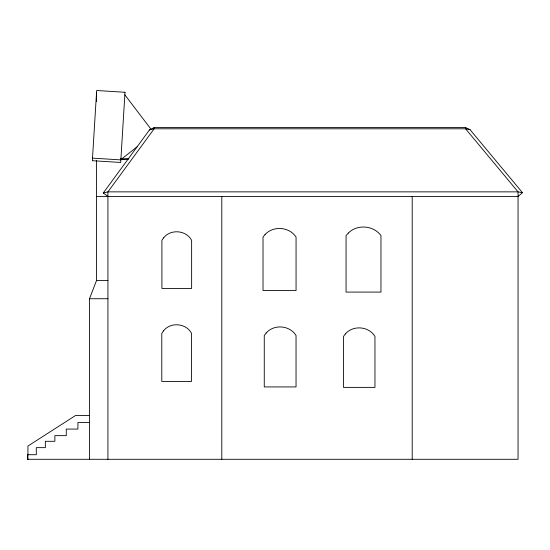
<?xml version="1.0" encoding="UTF-8"?>
<svg xmlns="http://www.w3.org/2000/svg" width="550" height="550" viewBox="0 0 550 550"><rect width="100%" height="100%" fill="white"/><g stroke="black" fill="none" stroke-linecap="round" stroke-linejoin="round"><path stroke-width="0.82" d="M125.008 92.256L120.698 162.456L92.352 160.71L96.662 90.509L125.008 92.276M89.485 459.291L89.485 298.732L96.539 280.459L96.539 160.497M107.931 196.412L103.262 192.988L149.483 129.924L154.151 127.559L465.568 127.559L470.016 129.642L522.5 192.706L518.052 196.412L96.539 196.412M121.536 159.06L137.514 146.465M149.483 129.924L154.151 128.789L465.568 128.789L470.016 129.642M103.262 192.988L107.931 191.861L518.052 191.861L522.5 192.706M120.869 159.583L128.184 159.184M89.485 415.456L75.536 415.504L27.933 446.043L27.933 459.491L27.5 459.291L27.5 454.719L36.3 454.719L36.3 447.645L45.347 447.645L45.347 441.299L54.876 441.299L54.876 435.648L66.268 435.648L66.268 429.082L77.907 429.082L77.907 422.51L89.485 422.51M120.464 158.785L128.817 158.785M96.539 280.459L107.931 280.459M89.485 298.732L107.931 298.732M27.5 459.291L518.052 459.291L518.052 191.861L465.568 128.789L465.568 127.559M92.51 158.146L120.849 159.885M124.85 94.841L151.064 129.291M412.211 196.412L412.211 459.291M221.801 196.412L221.801 459.291M154.151 127.559L154.151 128.789L107.931 191.861L107.931 459.291M96.504 93.101L96.491 101.647L96.504 93.101M163.604 237.875L161.906 240.357L161.906 288.447L191.634 288.447L191.634 240.357C186.299 230.134 170.644 228.752 163.604 237.875M163.494 330.859L161.796 333.334L161.796 381.432L191.524 381.432L191.524 333.334C186.196 323.118 170.534 321.736 163.494 330.859M345.366 333.96L343.482 336.456L343.482 387.379L374.956 387.379L374.956 336.456C368.913 326.205 353.038 324.864 345.366 333.96M266.173 333.018L264.261 335.514L264.261 386.925L296.038 386.925L296.038 335.514C289.871 325.256 273.955 323.929 266.173 333.018M265.052 234.554L263.017 237.057L263.017 290.517L296.058 290.517L296.058 237.057C289.382 226.779 273.295 225.479 265.052 234.554M348.288 233.083L346.053 235.606L346.053 292.091L380.964 292.091L380.964 235.606C373.56 225.301 357.184 224.036 348.288 233.083"/></g></svg>
